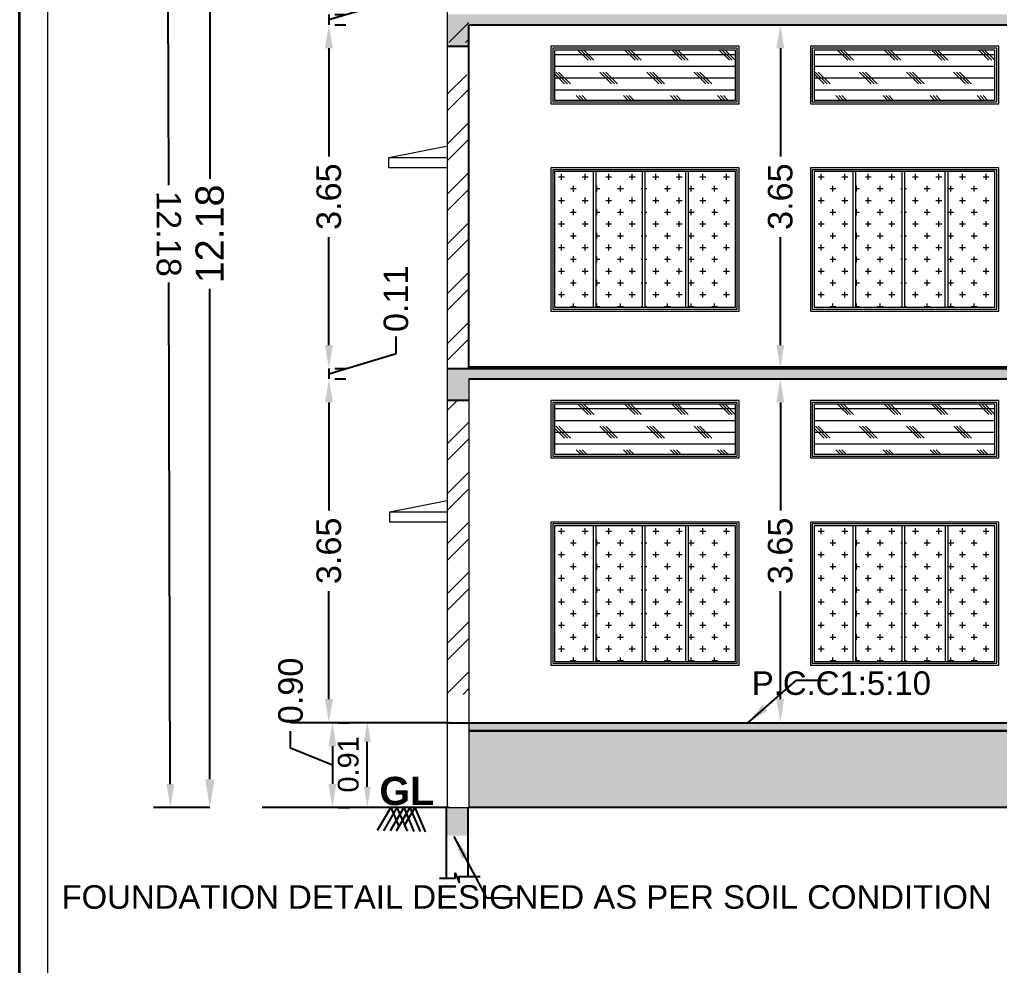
# Model space of a CAD drawing. Header units: metres. Extents: x -278 to 15491, y -352 to 277.
# Drawn here: x 15407.13 to 15417.53, y -301.47 to -291.43 of the extents above; entities that cross this region are included whole.
import ezdxf

# ---------------------------------------------------------------- set-up
doc = ezdxf.new("R2010")
doc.units = ezdxf.units.M
doc.header["$MEASUREMENT"] = 0
for name, color, linetype in [('BLK_1_FLR_0_REGULAR_ROOM_1', 3, 'Continuous'), ('BLK_1_FLR_1_REGULAR_ROOM_1', 117, 'Continuous'), ('BLK_1_HT_OF_BLDG', 5, 'Continuous'), ('BLK_1_PLINTH_HEIGHT', 7, 'Continuous')]:
    doc.layers.add(name, color=color, linetype=linetype)
doc.styles.get("Standard").update_dxf_attribs({"font": 'arial.ttf'})
doc.styles.add('style1', font='arialbd.ttf', dxfattribs={"height": 9})
doc.dimstyles.new('Annotative', dxfattribs={"dimscale": 0, "dimtxt": 0.3, "dimasz": 0.3, "dimexe": 0.18, "dimexo": 0.0625, "dimgap": 0.09, "dimtad": 0, "dimzin": 0, "dimdsep": 46, "dimtxsty": 'Standard', "dimcen": 0.09, "dimadec": 0, "dimazin": 0, "dimtfac": 1, "dimtofl": 0, "dimtmove": 0, "dimatfit": 3, "dimfxl": 0, "dimtolj": 1, "dimtzin": 0, "dimarcsym": 0})
doc.dimstyles.new('ISO-25', dxfattribs={"dimtxt": 2.5, "dimasz": 2.5, "dimexe": 1.25, "dimexo": 0.625, "dimtad": 1, "dimtxsty": 'Standard', "dimcen": 2.5, "dimadec": 0, "dimazin": 0, "dimtfac": 1, "dimtmove": 0, "dimatfit": 3, "dimfxl": 0, "dimarcsym": 0})
doc.dimstyles.get("Standard").update_dxf_attribs({"dimtxt": 0.26, "dimasz": 0.25, "dimexe": 0.18, "dimexo": 0.0625, "dimgap": 0.09, "dimtad": 0, "dimzin": 0, "dimdsep": 46, "dimtxsty": 'Standard', "dimcen": 0.09, "dimadec": 0, "dimazin": 0, "dimtfac": 1, "dimtofl": 0, "dimtmove": 0, "dimatfit": 3, "dimfxl": 0, "dimtolj": 1, "dimtzin": 0, "dimarcsym": 0})
doc.dimstyles.new('Standard$0', dxfattribs={"dimtxt": 0.5, "dimasz": 0.5, "dimexe": 0, "dimexo": 1, "dimgap": 0, "dimtad": 0, "dimdec": 4, "dimzin": 0, "dimdsep": 46, "dimlunit": 4, "dimtxsty": 'Standard', "dimcen": 0.09, "dimadec": 0, "dimazin": 0, "dimtfac": 1, "dimtdec": 4, "dimtofl": 0, "dimtmove": 0, "dimatfit": 3, "dimfxl": 0, "dimtolj": 1, "dimtzin": 0, "dimarcsym": 0})
pattern_1 = [(0, (-119.6457, -48.11411), (0.125, 0.125), [0.0625, -0.1875]), (90, (-119.61445, -48.14536), (-0.125, 0.125), [0.0625, -0.1875])]
pattern_2 = [(0, (-116.8893, -48.11411), (0.125, 0.125), [0.0625, -0.1875]), (90, (-116.85805, -48.14536), (-0.125, 0.125), [0.0625, -0.1875])]
pattern_3 = [(0, (-119.64588, -44.3541), (0.125, 0.125), [0.0625, -0.1875]), (90, (-119.61463, -44.38536), (-0.125, 0.125), [0.0625, -0.1875])]
pattern_4 = [(0, (-116.88949, -44.3541), (0.125, 0.125), [0.0625, -0.1875]), (90, (-116.85824, -44.38536), (-0.125, 0.125), [0.0625, -0.1875])]

# ---------------------------------------------------------------- blocks, each defined once
blk = doc.blocks.new('*D217')
at = {"color": 0, "lineweight": -2}
for p, q in [((15410.478, -291.489), (15410.595, -291.489)), ((15410.415, -291.739), (15410.415, -292.886)), ((15410.415, -294.889), (15410.415, -293.743)), ((15410.478, -295.139), (15410.595, -295.139))]:
    blk.add_line(p, q, dxfattribs=at)
at = {"color": 0, "lineweight": 0}
for points in [[(15410.373, -291.739), (15410.457, -291.739), (15410.415, -291.489)], [(15410.373, -294.889), (15410.457, -294.889), (15410.415, -295.139)]]:
    blk.add_solid(points, dxfattribs=at)
at = {"layer": 'Defpoints', "color": 0, "lineweight": 0}
for p in [(15410.415, -291.489), (15410.415, -295.139), (15410.415, -295.139)]:
    blk.add_point(p, dxfattribs=at)
at = {"color": 0, "lineweight": -2, "insert": (15410.415, -293.314), "char_height": 0.26, "attachment_point": 5, "rotation": 90}
blk.add_mtext('\\A1;3.65', dxfattribs=at)
blk = doc.blocks.new('*D218')
at = {"color": 0, "lineweight": -2}
for p, q in [((15410.415, -291.129), (15410.415, -290.879)), ((15411.128, -291.22), (15411.128, -291.04)), ((15410.415, -291.434), (15411.128, -291.22)), ((15410.415, -291.379), (15410.415, -291.489)), ((15410.478, -291.379), (15410.595, -291.379)), ((15410.478, -291.489), (15410.595, -291.489)), ((15410.415, -291.739), (15410.415, -291.989))]:
    blk.add_line(p, q, dxfattribs=at)
at = {"color": 0, "lineweight": 0}
for points in [[(15410.373, -291.129), (15410.457, -291.129), (15410.415, -291.379)], [(15410.373, -291.739), (15410.457, -291.739), (15410.415, -291.489)]]:
    blk.add_solid(points, dxfattribs=at)
at = {"layer": 'Defpoints', "color": 0, "lineweight": 0}
for p in [(15410.415, -291.379), (15410.415, -291.489), (15410.415, -291.489)]:
    blk.add_point(p, dxfattribs=at)
at = {"color": 0, "lineweight": -2, "insert": (15411.128, -290.638), "char_height": 0.26, "attachment_point": 5, "rotation": 90}
blk.add_mtext('\\A1;0.11', dxfattribs=at)
blk = doc.blocks.new('*D221')
at = {"color": 0, "lineweight": -2}
for p, q in [((15410.478, -295.249), (15410.595, -295.249)), ((15410.415, -295.499), (15410.415, -296.645)), ((15410.415, -298.648), (15410.415, -297.502)), ((15410.389, -298.898), (15410.235, -298.898))]:
    blk.add_line(p, q, dxfattribs=at)
at = {"color": 0, "lineweight": 0}
for points in [[(15410.373, -295.499), (15410.457, -295.499), (15410.415, -295.249)], [(15410.373, -298.648), (15410.457, -298.648), (15410.415, -298.898)]]:
    blk.add_solid(points, dxfattribs=at)
at = {"layer": 'Defpoints', "color": 0, "lineweight": 0}
for p in [(15410.415, -295.249), (15410.415, -298.898), (15410.452, -298.898)]:
    blk.add_point(p, dxfattribs=at)
at = {"color": 0, "lineweight": -2, "insert": (15410.415, -297.074), "char_height": 0.26, "attachment_point": 5, "rotation": 90}
blk.add_mtext('\\A1;3.65', dxfattribs=at)
blk = doc.blocks.new('*D223')
at = {"color": 0, "lineweight": -2}
for p, q in [((15410.514, -298.898), (15410.632, -298.898)), ((15410.009, -299.168), (15410.009, -298.988)), ((15410.452, -299.348), (15410.009, -299.168)), ((15410.452, -299.148), (15410.452, -299.548)), ((15410.514, -299.798), (15410.632, -299.798))]:
    blk.add_line(p, q, dxfattribs=at)
at = {"color": 0, "lineweight": 0}
for points in [[(15410.41, -299.148), (15410.494, -299.148), (15410.452, -298.898)], [(15410.41, -299.548), (15410.494, -299.548), (15410.452, -299.798)]]:
    blk.add_solid(points, dxfattribs=at)
at = {"layer": 'Defpoints', "color": 0, "lineweight": 0}
for p in [(15410.452, -298.898), (15410.452, -299.798), (15410.452, -299.798)]:
    blk.add_point(p, dxfattribs=at)
at = {"color": 0, "lineweight": -2, "insert": (15410.009, -298.561), "char_height": 0.26, "attachment_point": 5, "rotation": 90}
blk.add_mtext('\\A1;0.90', dxfattribs=at)
blk = doc.blocks.new('*D224')
at = {"color": 0, "lineweight": -2}
for p, q in [((15410.415, -294.889), (15410.415, -294.639)), ((15411.128, -294.98), (15411.128, -294.8)), ((15410.415, -295.194), (15411.128, -294.98)), ((15410.415, -295.139), (15410.415, -295.249)), ((15410.478, -295.139), (15410.595, -295.139)), ((15410.478, -295.249), (15410.595, -295.249)), ((15410.415, -295.499), (15410.415, -295.749))]:
    blk.add_line(p, q, dxfattribs=at)
at = {"color": 0, "lineweight": 0}
for points in [[(15410.373, -294.889), (15410.457, -294.889), (15410.415, -295.139)], [(15410.373, -295.499), (15410.457, -295.499), (15410.415, -295.249)]]:
    blk.add_solid(points, dxfattribs=at)
at = {"layer": 'Defpoints', "color": 0, "lineweight": 0}
for p in [(15410.415, -295.139), (15410.415, -295.249), (15410.415, -295.249)]:
    blk.add_point(p, dxfattribs=at)
at = {"color": 0, "lineweight": -2, "insert": (15411.128, -294.398), "char_height": 0.26, "attachment_point": 5, "rotation": 90}
blk.add_mtext('\\A1;0.11', dxfattribs=at)
blk = doc.blocks.new('*D225')
at = {"color": 0, "lineweight": -2}
for p, q in [((15409.052, -287.619), (15408.516, -287.621)), ((15408.696, -287.87), (15408.712, -293.193)), ((15408.731, -299.549), (15408.715, -294.226)), ((15409.088, -299.798), (15408.552, -299.8))]:
    blk.add_line(p, q, dxfattribs=at)
at = {"color": 0, "lineweight": 0}
for points in [[(15408.738, -287.87), (15408.655, -287.871), (15408.696, -287.62)], [(15408.773, -299.549), (15408.69, -299.549), (15408.732, -299.799)]]:
    blk.add_solid(points, dxfattribs=at)
at = {"layer": 'Defpoints', "color": 0, "lineweight": 0}
for p in [(15409.114, -287.619), (15408.732, -299.799), (15409.151, -299.798)]:
    blk.add_point(p, dxfattribs=at)
at = {"color": 0, "lineweight": -2, "insert": (15408.714, -293.71), "char_height": 0.26, "attachment_point": 5, "rotation": 270.1719}
blk.add_mtext('\\A1;12.18', dxfattribs=at)
blk = doc.blocks.new('*D284')
at = {"layer": 'BLK_1_PLINTH_HEIGHT', "color": 0, "lineweight": -2}
blk.add_line((15410.823, -299.578), (15410.823, -299.103), dxfattribs=at)
at = {"layer": 'BLK_1_PLINTH_HEIGHT', "color": 0, "lineweight": 0}
for points in [[(15410.786, -299.103), (15410.86, -299.103), (15410.823, -298.883)], [(15410.786, -299.578), (15410.86, -299.578), (15410.823, -299.798)]]:
    blk.add_solid(points, dxfattribs=at)
at = {"layer": 'Defpoints', "color": 0, "lineweight": 0}
for p in [(15410.823, -298.883), (15410.823, -298.883), (15410.823, -299.798)]:
    blk.add_point(p, dxfattribs=at)
at = {"layer": 'BLK_1_PLINTH_HEIGHT', "color": 0, "lineweight": 30, "insert": (15410.621, -299.341), "char_height": 0.22, "attachment_point": 5, "rotation": 90}
blk.add_mtext('0.91', dxfattribs=at)
blk = doc.blocks.new('*D279')
at = {"layer": 'BLK_1_FLR_0_REGULAR_ROOM_1', "color": 0, "linetype": 'Continuous', "lineweight": -2}
for p, q in [((15414.371, -295.249), (15415.388, -295.249)), ((15415.208, -295.499), (15415.208, -296.645)), ((15415.208, -298.648), (15415.208, -297.502)), ((15414.371, -298.898), (15415.388, -298.898))]:
    blk.add_line(p, q, dxfattribs=at)
at = {"layer": 'BLK_1_FLR_0_REGULAR_ROOM_1', "color": 0, "linetype": 'Continuous', "lineweight": 0}
for points in [[(15415.166, -295.499), (15415.249, -295.499), (15415.208, -295.249)], [(15415.166, -298.648), (15415.249, -298.648), (15415.208, -298.898)]]:
    blk.add_solid(points, dxfattribs=at)
at = {"layer": 'Defpoints', "color": 0, "linetype": 'Continuous', "lineweight": 0}
for p in [(15414.309, -295.249), (15415.208, -295.249), (15414.309, -298.898)]:
    blk.add_point(p, dxfattribs=at)
at = {"layer": 'BLK_1_FLR_0_REGULAR_ROOM_1', "color": 0, "linetype": 'Continuous', "insert": (15415.208, -297.074), "char_height": 0.26, "attachment_point": 5, "rotation": 90}
blk.add_mtext('\\A1;3.65', dxfattribs=at)
blk = doc.blocks.new('*D281')
at = {"layer": 'BLK_1_FLR_1_REGULAR_ROOM_1', "color": 3, "lineweight": -2, "ltscale": 10}
for p, q in [((15414.371, -291.489), (15415.388, -291.489)), ((15415.208, -291.739), (15415.208, -292.886)), ((15415.208, -294.889), (15415.208, -293.743)), ((15414.371, -295.139), (15415.388, -295.139))]:
    blk.add_line(p, q, dxfattribs=at)
at = {"layer": 'BLK_1_FLR_1_REGULAR_ROOM_1', "color": 3, "lineweight": 0, "ltscale": 10}
for points in [[(15415.166, -291.739), (15415.249, -291.739), (15415.208, -291.489)], [(15415.166, -294.889), (15415.249, -294.889), (15415.208, -295.139)]]:
    blk.add_solid(points, dxfattribs=at)
at = {"layer": 'Defpoints', "color": 0, "lineweight": 0, "ltscale": 10}
for p in [(15414.309, -291.489), (15415.208, -291.489), (15414.309, -295.139)]:
    blk.add_point(p, dxfattribs=at)
at = {"layer": 'BLK_1_FLR_1_REGULAR_ROOM_1', "color": 3, "lineweight": -2, "ltscale": 10, "insert": (15415.208, -293.314), "char_height": 0.26, "attachment_point": 5, "rotation": 90}
blk.add_mtext('\\A1;3.65', dxfattribs=at)
blk = doc.blocks.new('*D357')
at = {"layer": 'BLK_1_HT_OF_BLDG', "color": 0, "lineweight": -2, "ltscale": 10}
for p, q in [((15409.151, -287.619), (15409.331, -287.619)), ((15409.151, -287.919), (15409.151, -293.126)), ((15409.151, -299.498), (15409.151, -294.291)), ((15409.151, -299.798), (15408.971, -299.798))]:
    blk.add_line(p, q, dxfattribs=at)
at = {"layer": 'BLK_1_HT_OF_BLDG', "color": 0, "lineweight": 0, "ltscale": 10}
for points in [[(15409.101, -287.919), (15409.201, -287.919), (15409.151, -287.619)], [(15409.101, -299.498), (15409.201, -299.498), (15409.151, -299.798)]]:
    blk.add_solid(points, dxfattribs=at)
at = {"layer": 'Defpoints', "color": 0, "lineweight": 0, "ltscale": 10}
for p in [(15409.151, -287.619), (15409.151, -287.619), (15409.151, -299.798)]:
    blk.add_point(p, dxfattribs=at)
at = {"layer": 'BLK_1_HT_OF_BLDG', "color": 0, "lineweight": -2, "ltscale": 10, "insert": (15409.151, -293.709), "char_height": 0.3, "attachment_point": 5, "rotation": 90}
blk.add_mtext('\\A1;12.18', dxfattribs=at)

msp = doc.modelspace()

# ---------------------------------------------------------------- hatches: boundary and pattern name
at = {"lineweight": 0, "ltscale": 10}
h = msp.add_hatch(dxfattribs=at)
h.set_pattern_fill('ANSI32', color=1)
h.set_pattern_definition([(45, (-119.6457, -47.8141), (-0.265165043, 0.265165043), []), (45, (-119.46892, -47.8141), (-0.265165043, 0.265165043), [])])
h.paths.add_polyline_path([(15411.902, -287.019), (15411.672, -287.019), (15411.672, -288.219), (15411.902, -288.219)])
h.paths.add_polyline_path([(15411.902, -288.559), (15411.672, -288.559), (15411.672, -291.679), (15411.902, -291.679)])
h.paths.add_polyline_path([(15411.902, -292.019), (15411.672, -292.019), (15411.672, -295.139), (15411.902, -295.139)])
h.paths.add_polyline_path([(15411.902, -295.478), (15411.672, -295.478), (15411.672, -298.598), (15411.687, -298.598), (15411.902, -298.598)])
h.paths.add_polyline_path([(15418.239, -288.329), (15418.011, -288.329), (15418.011, -291.659), (15418.239, -291.659)])
h.paths.add_polyline_path([(15415.774, -298.417), (15417.628, -298.417), (15417.628, -297.946), (15415.774, -297.946)], flags=9)
h.paths.add_polyline_path([(15419.29, -296.472), (15422.812, -296.472), (15422.812, -296.001), (15419.29, -296.001)], flags=9)
h.paths.add_polyline_path([(15419.311, -293.053), (15422.834, -293.053), (15422.834, -292.582), (15419.311, -292.582)], flags=9)
h.paths.add_polyline_path([(15419.984, -298.517), (15422.222, -298.517), (15422.222, -298.162), (15419.984, -298.162)], flags=9)
h.paths.add_polyline_path([(15420.268, -294.977), (15422.016, -294.977), (15422.016, -294.622), (15420.268, -294.622)], flags=9)
h.paths.add_polyline_path([(15433.837, -298.417), (15435.692, -298.417), (15435.692, -297.946), (15433.837, -297.946)], flags=9)
h.paths.add_polyline_path([(15426.228, -298.344), (15429.931, -298.344), (15429.931, -297.989), (15426.228, -297.989)], flags=9)
at = {"lineweight": -2, "ltscale": 10}
h = msp.add_hatch(dxfattribs=at)
h.set_pattern_fill('AR-CONC', color=256, scale=0.03)
h.set_pattern_definition([(50, (-119.6457, -47.5141), (0.2151780548, -0.0188256405), [0.0225, -0.2475]), (355, (-119.6457, -47.5141), (-0.0416254, 0.22565764), [0.018, -0.198]), (100.4514445, (-119.62777, -47.51568), (0.173552654, 0.2068319973), [0.0191220576, -0.2103426336]), (46.1842, (-119.6457, -47.4541), (0.320172399, -0.0496557842), [0.03375, -0.37125]), (96.6356355, (-119.61902, -47.45825), (0.280398584, 0.29223558), [0.0286831026, -0.315514128]), (351.184164, (-119.6457, -47.4541), (0.2803985835, 0.29223558), [0.027, -0.297]), (21, (-119.6157, -47.4691), (0.1790721156, -0.1207856672), [0.0225, -0.2475]), (326, (-119.6157, -47.4691), (0.0729945996, 0.2175450135), [0.018, -0.198]), (71.4514447, (-119.60078, -47.47917), (0.252066713, 0.0967593458), [0.019122057, -0.2103426336]), (37.5, (-119.6457, -47.51411), (0.0036479566, 0.09986815615), [0, -0.1956, 0, -0.201, 0, -0.19875]), (7.5, (-119.6457, -47.51411), (0.0789208612, 0.1183235136), [0, -0.1146, 0, -0.1911, 0, -0.07575]), (327.5, (-119.7126, -47.51411), (0.16014673085, -0.0067664615), [0, -0.075, 0, -0.234, 0, -0.3105]), (317.5, (-119.7426, -47.51411), (0.1749558508, 0.0300314947), [0, -0.0975, 0, -0.1554, 0, -0.2205])])
h.paths.add_polyline_path([(15441.698, -291.378), (15411.672, -291.379), (15411.672, -291.489), (15411.672, -291.719), (15411.902, -291.718), (15411.902, -291.489), (15438.814, -291.489), (15441.468, -291.489), (15441.468, -291.719), (15441.698, -291.719)])
at = {"lineweight": 0, "ltscale": 10}
h = msp.add_hatch(dxfattribs=at)
h.set_pattern_fill('CORK', color=1)
h.set_pattern_definition([(0, (-119.64588, -44.0541), (0, 0.125), []), (135, (-119.5834, -44.1166), (-0.2499999996, -0.2499999996), [0.176776696, -0.176776696]), (135, (-119.55213, -44.1166), (-0.2499999996, -0.2499999996), [0.176776696, -0.176776696]), (135, (-119.5209, -44.1166), (-0.2499999996, -0.2499999996), [0.176776696, -0.176776696])])
h.paths.add_polyline_path([(15414.731, -291.758), (15412.811, -291.758), (15412.811, -292.288), (15414.731, -292.288)])
h = msp.add_hatch(dxfattribs=at)
h.set_pattern_fill('CORK', color=1)
h.set_pattern_definition([(0, (-116.88949, -44.0541), (0, 0.125), []), (135, (-116.827, -44.1166), (-0.2499999996, -0.2499999996), [0.176776696, -0.176776696]), (135, (-116.79574, -44.1166), (-0.2499999996, -0.2499999996), [0.176776696, -0.176776696]), (135, (-116.7645, -44.1166), (-0.2499999996, -0.2499999996), [0.176776696, -0.176776696])])
h.paths.add_polyline_path([(15417.487, -291.758), (15415.567, -291.758), (15415.567, -292.288), (15417.487, -292.288)])
h = msp.add_hatch(dxfattribs=at)
h.set_pattern_fill('CROSS', color=1, scale=0.5)
h.set_pattern_definition(pattern_3)
h.paths.add_polyline_path([(15413.22, -293.048), (15412.811, -293.048), (15412.811, -294.488), (15413.22, -294.488)])
h.paths.add_polyline_path([(15413.741, -293.048), (15413.25, -293.048), (15413.25, -294.488), (15413.741, -294.488)])
h.paths.add_polyline_path([(15414.2, -293.048), (15413.771, -293.048), (15413.771, -294.488), (15414.2, -294.488)])
h = msp.add_hatch(dxfattribs=at)
h.set_pattern_fill('CROSS', color=1, scale=0.5)
h.set_pattern_definition(pattern_3)
h.paths.add_polyline_path([(15414.731, -293.048), (15414.23, -293.048), (15414.23, -294.488), (15414.731, -294.488)])
h = msp.add_hatch(dxfattribs=at)
h.set_pattern_fill('CROSS', color=1, scale=0.5)
h.set_pattern_definition(pattern_4)
h.paths.add_polyline_path([(15415.976, -293.048), (15415.567, -293.048), (15415.567, -294.488), (15415.976, -294.488)])
h.paths.add_polyline_path([(15416.497, -293.048), (15416.006, -293.048), (15416.006, -294.488), (15416.497, -294.488)])
h.paths.add_polyline_path([(15416.956, -293.048), (15416.527, -293.048), (15416.527, -294.488), (15416.956, -294.488)])
h = msp.add_hatch(dxfattribs=at)
h.set_pattern_fill('CROSS', color=1, scale=0.5)
h.set_pattern_definition(pattern_4)
h.paths.add_polyline_path([(15417.487, -293.048), (15416.986, -293.048), (15416.986, -294.488), (15417.487, -294.488)])
at = {"lineweight": -2, "ltscale": 10}
h = msp.add_hatch(dxfattribs=at)
h.set_pattern_fill('AR-CONC', color=256, scale=0.03)
h.set_pattern_definition([(50, (-119.6457, -47.8141), (0.2151780548, -0.0188256405), [0.0225, -0.2475]), (355, (-119.6457, -47.8141), (-0.0416254, 0.22565764), [0.018, -0.198]), (100.4514445, (-119.62777, -47.81568), (0.173552654, 0.2068319973), [0.0191220576, -0.2103426336]), (46.1842, (-119.6457, -47.7541), (0.320172399, -0.0496557842), [0.03375, -0.37125]), (96.6356355, (-119.61902, -47.75825), (0.280398584, 0.29223558), [0.0286831026, -0.315514128]), (351.184164, (-119.6457, -47.7541), (0.2803985835, 0.29223558), [0.027, -0.297]), (21, (-119.6157, -47.7691), (0.1790721156, -0.1207856672), [0.0225, -0.2475]), (326, (-119.6157, -47.7691), (0.0729945996, 0.2175450135), [0.018, -0.198]), (71.4514447, (-119.60078, -47.77917), (0.252066713, 0.0967593458), [0.019122057, -0.2103426336]), (37.5, (-119.6457, -47.81411), (0.0036479566, 0.09986815615), [0, -0.1956, 0, -0.201, 0, -0.19875]), (7.5, (-119.6457, -47.81411), (0.0789208612, 0.1183235136), [0, -0.1146, 0, -0.1911, 0, -0.07575]), (327.5, (-119.7126, -47.81411), (0.16014673085, -0.0067664615), [0, -0.075, 0, -0.234, 0, -0.3105]), (317.5, (-119.7426, -47.81411), (0.1749558508, 0.0300314947), [0, -0.0975, 0, -0.1554, 0, -0.2205])])
h.paths.add_polyline_path([(15441.698, -295.139), (15411.672, -295.139), (15411.672, -295.478), (15411.902, -295.478), (15411.902, -295.249), (15441.468, -295.249), (15441.468, -295.479), (15441.698, -295.479)])
at = {"lineweight": 0, "ltscale": 10}
h = msp.add_hatch(dxfattribs=at)
h.set_pattern_fill('CORK', color=1)
h.set_pattern_definition([(0, (-119.6457, -47.81411), (0, 0.125), []), (135, (-119.5832, -47.8766), (-0.2499999996, -0.2499999996), [0.176776696, -0.176776696]), (135, (-119.55195, -47.8766), (-0.2499999996, -0.2499999996), [0.176776696, -0.176776696]), (135, (-119.5207, -47.8766), (-0.2499999996, -0.2499999996), [0.176776696, -0.176776696])])
h.paths.add_polyline_path([(15414.731, -295.518), (15412.811, -295.518), (15412.811, -296.048), (15414.731, -296.048)])
h = msp.add_hatch(dxfattribs=at)
h.set_pattern_fill('CORK', color=1)
h.set_pattern_definition([(0, (-116.8893, -47.81411), (0, 0.125), []), (135, (-116.8268, -47.8766), (-0.2499999996, -0.2499999996), [0.176776696, -0.176776696]), (135, (-116.79555, -47.8766), (-0.2499999996, -0.2499999996), [0.176776696, -0.176776696]), (135, (-116.7643, -47.8766), (-0.2499999996, -0.2499999996), [0.176776696, -0.176776696])])
h.paths.add_polyline_path([(15417.487, -295.518), (15415.567, -295.518), (15415.567, -296.048), (15417.487, -296.048)])
h = msp.add_hatch(dxfattribs=at)
h.set_pattern_fill('ANSI32', color=1)
h.set_pattern_definition([(45, (-119.6457, -48.1141), (-0.265165043, 0.265165043), []), (45, (-119.46892, -48.1141), (-0.265165043, 0.265165043), [])])
h.paths.add_polyline_path([(15418.239, -295.549), (15418.011, -295.549), (15418.011, -298.898), (15418.239, -298.898)])
h.paths.add_polyline_path([(15433.837, -298.717), (15435.692, -298.717), (15435.692, -298.246), (15433.837, -298.246)], flags=9)
h.paths.add_polyline_path([(15415.774, -298.717), (15417.628, -298.717), (15417.628, -298.246), (15415.774, -298.246)], flags=9)
h.paths.add_polyline_path([(15426.228, -298.644), (15429.931, -298.644), (15429.931, -298.289), (15426.228, -298.289)], flags=9)
h.paths.add_polyline_path([(15419.29, -296.772), (15422.812, -296.772), (15422.812, -296.301), (15419.29, -296.301)], flags=9)
h.paths.add_polyline_path([(15419.984, -298.817), (15422.222, -298.817), (15422.222, -298.462), (15419.984, -298.462)], flags=9)
h = msp.add_hatch(dxfattribs=at)
h.set_pattern_fill('CROSS', color=1, scale=0.5)
h.set_pattern_definition(pattern_1)
h.paths.add_polyline_path([(15413.22, -296.808), (15412.811, -296.808), (15412.811, -298.248), (15413.22, -298.248)])
h.paths.add_polyline_path([(15413.741, -296.808), (15413.25, -296.808), (15413.25, -298.248), (15413.741, -298.248)])
h.paths.add_polyline_path([(15414.2, -296.808), (15413.771, -296.808), (15413.771, -298.248), (15414.2, -298.248)])
h = msp.add_hatch(dxfattribs=at)
h.set_pattern_fill('CROSS', color=1, scale=0.5)
h.set_pattern_definition(pattern_1)
h.paths.add_polyline_path([(15414.731, -296.808), (15414.23, -296.808), (15414.23, -298.248), (15414.731, -298.248)])
h = msp.add_hatch(dxfattribs=at)
h.set_pattern_fill('CROSS', color=1, scale=0.5)
h.set_pattern_definition(pattern_2)
h.paths.add_polyline_path([(15415.977, -296.808), (15415.567, -296.808), (15415.567, -298.248), (15415.977, -298.248)])
h.paths.add_polyline_path([(15416.497, -296.808), (15416.007, -296.808), (15416.007, -298.248), (15416.497, -298.248)])
h.paths.add_polyline_path([(15416.957, -296.808), (15416.527, -296.808), (15416.527, -298.248), (15416.957, -298.248)])
h = msp.add_hatch(dxfattribs=at)
h.set_pattern_fill('CROSS', color=1, scale=0.5)
h.set_pattern_definition(pattern_2)
h.paths.add_polyline_path([(15417.487, -296.808), (15416.987, -296.808), (15416.987, -298.248), (15417.487, -298.248)])
h = msp.add_hatch(dxfattribs=at)
h.set_pattern_fill('AR-CONC', color=1)
h.set_pattern_definition([(50, (-119.6457, -48.114), (7.1726018, -0.6275213), [0.75, -8.25]), (355, (-119.646, -48.114), (-1.3875133, 7.5219213), [0.6, -6.6]), (100.451444, (-119.048, -48.1664), (5.7850885, 6.8944), [0.637402, -7.011421]), (46.1842, (-119.646, -46.114), (10.6724133, -1.655193), [1.125, -12.375]), (96.635635, (-118.756, -46.252), (9.3466195, 9.741186), [0.9561034, -10.5171376]), (351.18416, (-119.646, -46.114), (9.3466195, 9.741186), [0.9, -9.9]), (21, (-118.6457, -46.614), (5.9690705, -4.026189), [0.75, -8.25]), (326, (-118.646, -46.614), (2.4331533, 7.2515005), [0.6, -6.6]), (71.451445, (-118.148, -46.9496), (8.4022238, 3.2253115), [0.637402, -7.011421]), (37.5, (-119.6457, -48.114), (0.12159855, 3.32893854), [0, -6.52, 0, -6.7, 0, -6.625]), (7.5, (-119.6457, -48.114), (2.6306954, 3.9441171), [0, -3.82, 0, -6.37, 0, -2.525]), (327.5, (-121.8757, -48.114), (5.33822436, -0.2255487), [0, -2.5, 0, -7.8, 0, -10.35]), (317.5, (-122.8757, -48.114), (5.8318617, 1.0010498), [0, -3.25, 0, -5.18, 0, -7.35])])
h.paths.add_polyline_path([(15424.335, -298.898), (15418.239, -298.898), (15418.239, -298.985), (15424.335, -298.985)])
h.paths.add_polyline_path([(15430.659, -298.898), (15424.563, -298.898), (15424.563, -298.985), (15430.659, -298.985)])
h.paths.add_polyline_path([(15418.011, -298.898), (15411.902, -298.898), (15411.902, -298.985), (15418.011, -298.985)])
h.paths.add_polyline_path([(15441.707, -298.898), (15441.698, -298.898), (15430.887, -298.898), (15430.887, -298.985), (15441.477, -298.985), (15441.477, -299.798), (15441.707, -299.798), (15441.707, -299.775)])
at = {"lineweight": -2, "ltscale": 10}
h = msp.add_hatch(dxfattribs=at)
h.set_pattern_fill('AR-CONC', color=256, scale=0.03)
h.set_pattern_definition([(50, (-119.6457, -48.1141), (0.2151780548, -0.0188256405), [0.0225, -0.2475]), (355, (-119.6457, -48.1141), (-0.0416254, 0.22565764), [0.018, -0.198]), (100.4514445, (-119.62777, -48.11568), (0.173552654, 0.2068319973), [0.0191220576, -0.2103426336]), (46.1842, (-119.6457, -48.0541), (0.320172399, -0.0496557842), [0.03375, -0.37125]), (96.6356355, (-119.61902, -48.05825), (0.280398584, 0.29223558), [0.0286831026, -0.315514128]), (351.184164, (-119.6457, -48.0541), (0.2803985835, 0.29223558), [0.027, -0.297]), (21, (-119.6157, -48.0691), (0.1790721156, -0.1207856672), [0.0225, -0.2475]), (326, (-119.6157, -48.0691), (0.0729945996, 0.2175450135), [0.018, -0.198]), (71.4514447, (-119.60078, -48.07917), (0.252066713, 0.0967593458), [0.019122057, -0.2103426336]), (37.5, (-119.6457, -48.11411), (0.0036479566, 0.09986815615), [0, -0.1956, 0, -0.201, 0, -0.19875]), (7.5, (-119.6457, -48.11411), (0.0789208612, 0.1183235136), [0, -0.1146, 0, -0.1911, 0, -0.07575]), (327.5, (-119.7126, -48.11411), (0.16014673085, -0.0067664615), [0, -0.075, 0, -0.234, 0, -0.3105]), (317.5, (-119.7426, -48.11411), (0.1749558508, 0.0300314947), [0, -0.0975, 0, -0.1554, 0, -0.2205])])
h.paths.add_polyline_path([(15430.659, -298.898), (15424.563, -298.898), (15424.563, -298.985), (15430.659, -298.985)])
h.paths.add_polyline_path([(15441.707, -298.898), (15441.698, -298.898), (15430.887, -298.898), (15430.887, -298.985), (15441.477, -298.985), (15441.477, -299.798), (15441.707, -299.798), (15441.707, -299.775)])
h.paths.add_polyline_path([(15424.335, -298.898), (15418.239, -298.898), (15418.239, -298.985), (15424.335, -298.985)])
h.paths.add_polyline_path([(15418.011, -298.898), (15411.902, -298.898), (15411.902, -298.985), (15418.011, -298.985)])
h = msp.add_hatch(dxfattribs=at)
h.set_pattern_fill('AR-SAND', color=256, scale=0.05)
h.set_pattern_definition([(37.5, (-119.6457, -48.11411), (-0.0031496679, 0.09634118845), [0, -0.076, 0, -0.085, 0, -0.08125]), (7.5, (-119.6457, -48.11411), (0.0884888353, 0.1411073033), [0, -0.041, 0, -0.0685, 0, -0.02625]), (327.5, (-119.7072, -48.11411), (0.1557070931, 0.00028295268), [0, -0.025, 0, -0.09, 0, -0.1175]), (317.5, (-119.7072, -48.11411), (0.1503063302, 0.0438837782), [0, -0.0125, 0, -0.059, 0, -0.0675])])
h.paths.add_polyline_path([(15418.011, -298.985), (15411.902, -298.985), (15411.902, -299.798), (15418.011, -299.798)])
h.paths.add_polyline_path([(15424.335, -298.985), (15418.239, -298.985), (15418.239, -299.798), (15424.335, -299.798)])
h.paths.add_polyline_path([(15430.659, -298.985), (15424.563, -298.985), (15424.563, -299.798), (15430.659, -299.798)])
h.paths.add_polyline_path([(15441.477, -298.985), (15430.887, -298.985), (15430.887, -299.798), (15441.477, -299.798)])
at = {"lineweight": -2}
h = msp.add_hatch(color=256, dxfattribs=at)
h.dxf.hatch_style = 1
h.paths.add_polyline_path([(15411.665, -299.798), (15411.895, -299.798), (15411.895, -300.097), (15411.665, -300.098)])

# ---------------------------------------------------------------- linework, layer by layer
at = {"lineweight": 0, "ltscale": 10}
for p, q in [((15411.672, -286.399), (15411.672, -299.798)), ((15411.902, -291.489), (15411.902, -295.139)), ((15411.051, -292.899), (15411.661, -292.779)), ((15411.051, -292.899), (15411.661, -292.899)), ((15411.051, -293.009), (15411.051, -292.899)), ((15411.661, -293.009), (15411.051, -293.009)), ((15413.22, -293.048), (15413.22, -294.488)), ((15413.25, -293.048), (15413.25, -294.488)), ((15413.741, -293.048), (15413.741, -294.488)), ((15413.771, -293.048), (15413.771, -294.488)), ((15414.2, -293.048), (15414.2, -294.488)), ((15414.23, -293.048), (15414.23, -294.488)), ((15415.976, -293.048), (15415.976, -294.488)), ((15416.006, -293.048), (15416.006, -294.488)), ((15416.497, -293.048), (15416.497, -294.488)), ((15416.527, -293.048), (15416.527, -294.488)), ((15416.956, -293.048), (15416.956, -294.488)), ((15416.986, -293.048), (15416.986, -294.488)), ((15411.902, -295.249), (15411.902, -299.798)), ((15411.062, -296.658), (15411.672, -296.538)), ((15411.062, -296.768), (15411.062, -296.658)), ((15411.062, -296.658), (15411.672, -296.658)), ((15411.672, -296.768), (15411.062, -296.768)), ((15413.22, -296.808), (15413.22, -298.248)), ((15413.25, -296.808), (15413.25, -298.248)), ((15413.741, -296.808), (15413.741, -298.248)), ((15413.771, -296.808), (15413.771, -298.248)), ((15414.2, -296.808), (15414.2, -298.248)), ((15414.23, -296.808), (15414.23, -298.248)), ((15415.977, -296.808), (15415.977, -298.248)), ((15416.007, -296.808), (15416.007, -298.248)), ((15416.497, -296.808), (15416.497, -298.248)), ((15416.527, -296.808), (15416.527, -298.248)), ((15416.957, -296.808), (15416.957, -298.248)), ((15416.987, -296.808), (15416.987, -298.248)), ((15411.672, -299.798), (15442.866, -299.798))]:
    msp.add_line(p, q, dxfattribs=at)
at = {"lineweight": -2}
for p, q in [((15411.902, -291.489), (15441.468, -291.489)), ((15411.902, -295.119), (15441.468, -295.119)), ((15411.672, -295.139), (15441.694, -295.139)), ((15411.902, -295.249), (15441.468, -295.249)), ((15411.687, -298.898), (15441.707, -298.898)), ((15441.477, -298.985), (15411.902, -298.985)), ((15411.687, -299.798), (15409.708, -299.798)), ((15411.071, -299.798), (15410.928, -300.043)), ((15411.138, -299.798), (15410.995, -300.045)), ((15411.209, -299.798), (15411.064, -300.046)), ((15411.071, -299.798), (15411.157, -300)), ((15411.274, -299.798), (15411.129, -300.048)), ((15411.138, -299.798), (15411.246, -300.051)), ((15411.209, -299.798), (15411.317, -300.053)), ((15411.327, -299.798), (15411.218, -299.985)), ((15411.274, -299.798), (15411.384, -300.054)), ((15411.327, -299.798), (15411.437, -300.056)), ((15411.665, -300.55), (15411.665, -299.798)), ((15411.895, -300.532), (15411.895, -299.798))]:
    msp.add_line(p, q, dxfattribs=at)
at = {"lineweight": -2, "ltscale": 10}
for p, q in [((15411.902, -295.139), (15411.902, -291.489)), ((15411.672, -291.719), (15411.902, -291.718)), ((15411.902, -291.719), (15411.672, -291.719)), ((15411.902, -295.478), (15411.672, -295.478))]:
    msp.add_line(p, q, dxfattribs=at)
for q in [(15410.009, -298.898), (15442.695, -298.898)]:
    msp.add_line((15411.687, -298.898), q)
at = {"lineweight": 0}
msp.add_line((15411.687, -298.898), (15411.687, -298.898), dxfattribs=at)
at = {"lineweight": 35, "ltscale": 10}
msp.add_lwpolyline([(15407.131, -263.499), (15491.296, -263.499), (15491.296, -318.212), (15407.131, -318.212)], close=True, dxfattribs=at)
at = {"lineweight": 0, "ltscale": 10}
for points in [[(15407.431, -263.799), (15490.996, -263.799), (15490.996, -317.912), (15407.431, -317.912)], [(15412.771, -292.328), (15414.771, -292.328), (15414.771, -291.718), (15412.771, -291.718)], [(15412.791, -292.308), (15414.751, -292.308), (15414.751, -291.738), (15412.791, -291.738)], [(15412.811, -292.288), (15414.731, -292.288), (15414.731, -291.758), (15412.811, -291.758)], [(15415.527, -292.328), (15417.527, -292.328), (15417.527, -291.718), (15415.527, -291.718)], [(15415.547, -292.308), (15417.507, -292.308), (15417.507, -291.738), (15415.547, -291.738)], [(15415.567, -292.288), (15417.487, -292.288), (15417.487, -291.758), (15415.567, -291.758)], [(15412.771, -294.528), (15414.771, -294.528), (15414.771, -293.008), (15412.771, -293.008)], [(15412.791, -294.508), (15414.751, -294.508), (15414.751, -293.028), (15412.791, -293.028)], [(15415.527, -294.528), (15417.527, -294.528), (15417.527, -293.008), (15415.527, -293.008)], [(15415.547, -294.508), (15417.507, -294.508), (15417.507, -293.028), (15415.547, -293.028)], [(15412.811, -294.488), (15414.731, -294.488), (15414.731, -293.048), (15412.811, -293.048)], [(15415.567, -294.488), (15417.487, -294.488), (15417.487, -293.048), (15415.567, -293.048)], [(15412.771, -296.088), (15414.771, -296.088), (15414.771, -295.478), (15412.771, -295.478)], [(15412.791, -296.068), (15414.751, -296.068), (15414.751, -295.498), (15412.791, -295.498)], [(15412.811, -296.048), (15414.731, -296.048), (15414.731, -295.518), (15412.811, -295.518)], [(15415.527, -296.088), (15417.527, -296.088), (15417.527, -295.478), (15415.527, -295.478)], [(15415.547, -296.068), (15417.507, -296.068), (15417.507, -295.498), (15415.547, -295.498)], [(15415.567, -296.048), (15417.487, -296.048), (15417.487, -295.518), (15415.567, -295.518)], [(15412.771, -298.288), (15414.771, -298.288), (15414.771, -296.768), (15412.771, -296.768)], [(15412.791, -298.268), (15414.751, -298.268), (15414.751, -296.788), (15412.791, -296.788)], [(15415.527, -298.288), (15417.527, -298.288), (15417.527, -296.768), (15415.527, -296.768)], [(15415.547, -298.268), (15417.507, -298.268), (15417.507, -296.788), (15415.547, -296.788)], [(15412.811, -298.248), (15414.731, -298.248), (15414.731, -296.808), (15412.811, -296.808)], [(15415.567, -298.248), (15417.487, -298.248), (15417.487, -296.808), (15415.567, -296.808)]]:
    msp.add_lwpolyline(points, close=True, dxfattribs=at)
at = {"lineweight": -2, "ltscale": 10}
msp.add_lwpolyline([(15411.902, -298.985), (15441.477, -298.985), (15441.477, -299.798), (15411.902, -299.798)], dxfattribs=at)
at = {"lineweight": -2}
msp.add_lwpolyline([(15411.591, -300.55), (15411.755, -300.55), (15411.755, -300.496), (15411.799, -300.593), (15411.799, -300.532), (15412.022, -300.532)], dxfattribs=at)

# ---------------------------------------------------------------- texts
at = {"char_height": 0.25, "attachment_point": 5}
for s, insert in [('\\A1;P.C.C1:5:10', (15415.856, -298.48)), ('\\A1;FOUNDATION DETAIL DESIGNED AS PER SOIL CONDITION', (15412.514, -300.75))]:
    msp.add_mtext(s, dxfattribs=dict(at, insert=insert))
at = {"insert": (15411.242, -299.625), "char_height": 0.3, "width": 15.35061, "attachment_point": 5, "style": 'style1'}
msp.add_mtext('\\A1;GL', dxfattribs=at)

# ---------------------------------------------------------------- dimensions: what is measured, and where the dimension line sits
at = {"lineweight": -2}
dim = msp.add_aligned_dim(p1=(15409.114, -287.619), p2=(15409.151, -299.798), distance=-0.419, dimstyle='Standard', dxfattribs=at)
dim.commit()
dim.dimension.update_dxf_attribs({"geometry": '*D225', "text_midpoint": (15408.714, -293.71)})
for base, p1, p2, picture, middle in [((15410.415, -291.489), (15410.415, -291.379), (15410.415, -291.489), '*D218', (15411.128, -290.95)), ((15410.415, -295.139), (15410.415, -291.489), (15410.415, -295.139), '*D217', (15410.415, -293.314)), ((15410.415, -295.249), (15410.415, -295.139), (15410.415, -295.249), '*D224', (15411.128, -294.71)), ((15410.415, -298.898), (15410.415, -295.249), (15410.452, -298.898), '*D221', (15410.415, -297.074))]:
    dim = msp.add_linear_dim(base=base, p1=p1, p2=p2, angle=90, dimstyle='Standard', override={"dimtmove": 1}, dxfattribs=at)
    dim.commit()
    dim.dimension.update_dxf_attribs({"geometry": picture, "text_midpoint": middle})
dim = msp.add_linear_dim(base=(15410.452, -299.798), p1=(15410.452, -298.898), p2=(15410.452, -299.798), angle=90, dimstyle='Standard', override={"dimtmove": 1}, dxfattribs=at)
dim.commit()
dim.dimension.update_dxf_attribs({"geometry": '*D223', "text_midpoint": (15410.009, -298.898), "dimtype": 160})
at = {"layer": 'BLK_1_FLR_0_REGULAR_ROOM_1', "color": 3, "linetype": 'Continuous'}
dim = msp.add_linear_dim(base=(15415.208, -295.249), p1=(15414.309, -298.898), p2=(15414.309, -295.249), angle=90, dimstyle='Standard$0', override={"dimtxt": 0.26, "dimasz": 0.25, "dimexe": 0.18, "dimexo": 0.0625, "dimgap": 0.09, "dimdec": 2, "dimlunit": 2, "dimtdec": 2, "dimfxlon": 0}, dxfattribs=at)
dim.commit()
dim.dimension.update_dxf_attribs({"geometry": '*D279', "text_midpoint": (15415.208, -297.074)})
at = {"layer": 'BLK_1_FLR_1_REGULAR_ROOM_1', "color": 3, "lineweight": -2, "ltscale": 10}
dim = msp.add_linear_dim(base=(15415.208, -291.489), p1=(15414.309, -295.139), p2=(15414.309, -291.489), angle=90, dimstyle='Standard$0', override={"dimtxt": 0.26, "dimasz": 0.25, "dimexe": 0.18, "dimexo": 0.0625, "dimgap": 0.09, "dimdec": 2, "dimlunit": 2, "dimclrd": 3, "dimclre": 3, "dimclrt": 3, "dimtdec": 2, "dimfxlon": 0}, dxfattribs=at)
dim.commit()
dim.dimension.update_dxf_attribs({"geometry": '*D281', "text_midpoint": (15415.208, -293.314)})
at = {"layer": 'BLK_1_HT_OF_BLDG', "color": 5, "lineweight": -2, "ltscale": 10}
dim = msp.add_aligned_dim(p1=(15409.151, -299.798), p2=(15409.151, -287.619), distance=0, dimstyle='Annotative', override={"dimscale": 1, "dimtmove": 1, "dimfxl": 7.5, "dimfxlon": 1, "dimarcsym": 1}, dxfattribs=at)
dim.commit()
dim.dimension.update_dxf_attribs({"geometry": '*D357', "text_midpoint": (15409.151, -293.709)})
at = {"layer": 'BLK_1_PLINTH_HEIGHT', "color": 7, "lineweight": 30}
dim = msp.add_aligned_dim(p1=(15410.823, -299.7979), p2=(15410.823, -298.8835), distance=0, dimstyle='ISO-25', override={"dimtxt": 0.22, "dimasz": 0.22, "dimgap": 0.09, "dimdsep": 46, "dimcen": 0.22, "dimse1": 1, "dimse2": 1, "dimfxl": 1, "dimarcsym": 1}, dxfattribs=at)
dim.commit()
dim.dimension.update_dxf_attribs({"geometry": '*D284', "text_midpoint": (15410.6207, -299.3407)})

# ---------------------------------------------------------------- leaders
at = {"linetype": 'ByBlock', "ltscale": 0.5}
for points in [[(15414.857, -298.906), (15415.378, -298.445), (15415.707, -298.445)], [(15411.743, -300.106), (15412.089, -300.756), (15412.419, -300.756)]]:
    msp.add_leader(points, dimstyle='Standard', dxfattribs=at)

doc.saveas('drawing.dxf')
